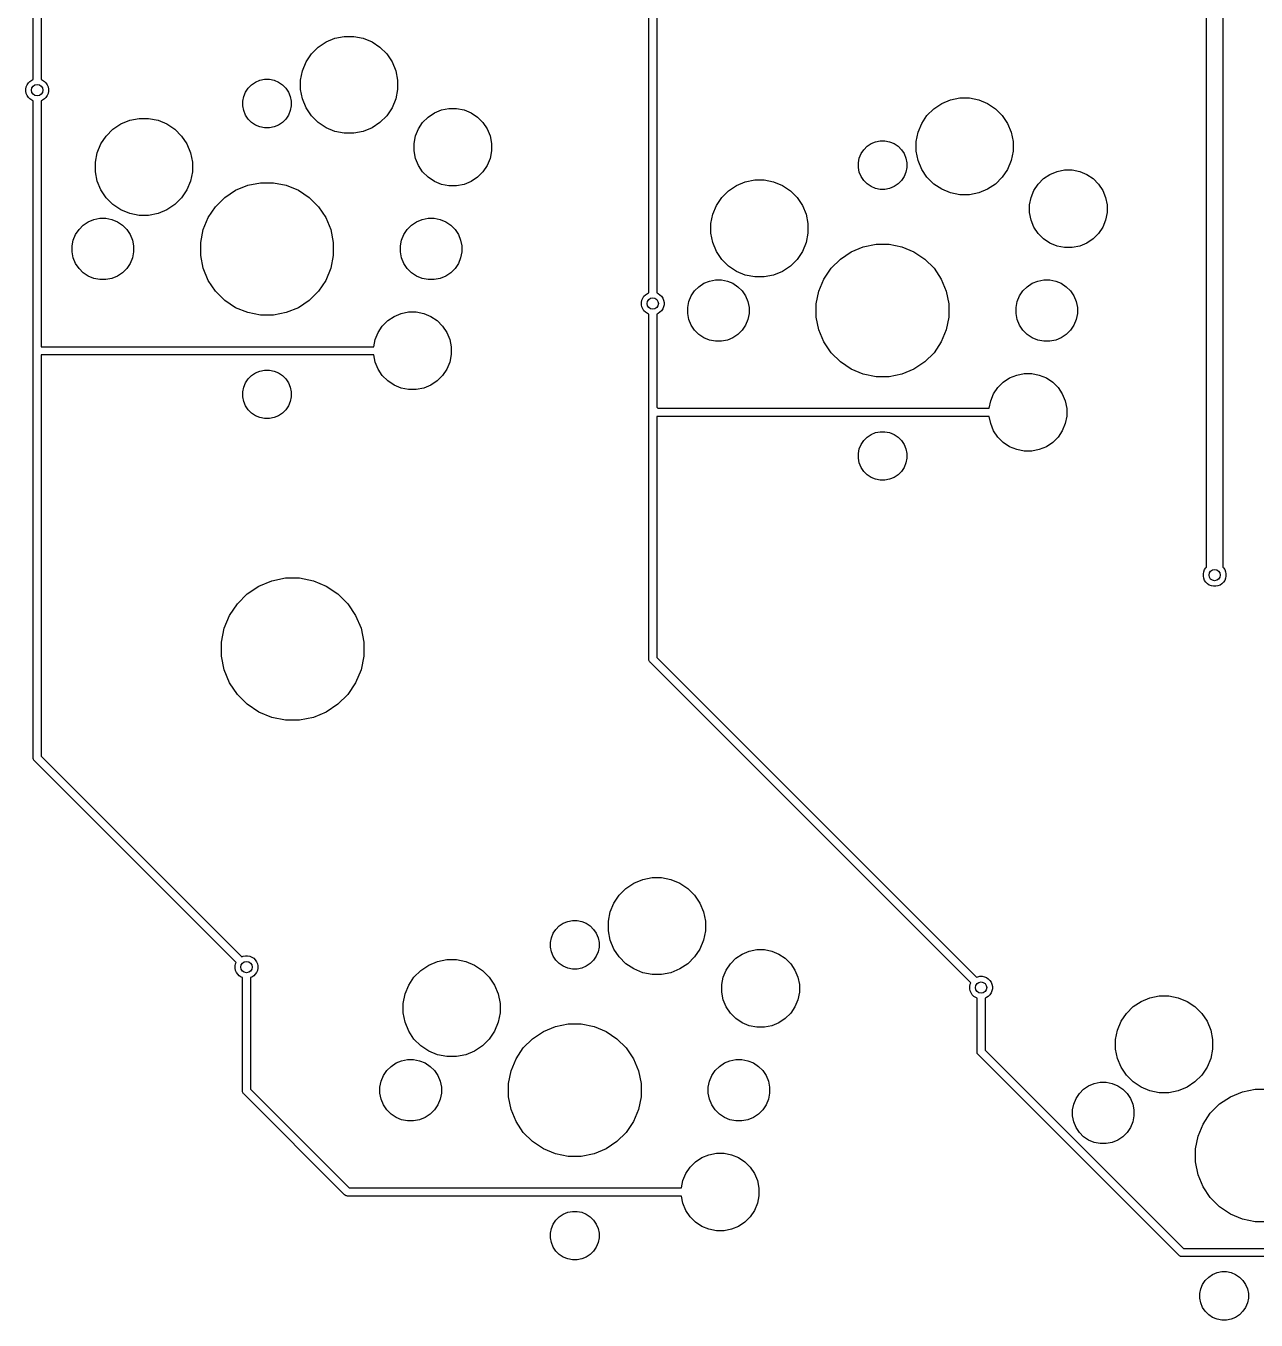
# Model space of a CAD drawing. Extents: x 70 to 347, y -163 to -55.
# Drawn here: x 267.94 to 306.01, y -153.88 to -113.82 of the extents above; entities that cross this region are included whole.
import ezdxf

# ---------------------------------------------------------------- set-up
doc = ezdxf.new("R2010")
doc.units = 0
doc.layers.add('BLACK', color=7, linetype='CONTINUOUS')

msp = doc.modelspace()

# ---------------------------------------------------------------- linework, layer by layer
at = {"layer": 'BLACK', "linetype": 'CONTINUOUS'}
for p, q in [((304.474, -130.572), (304.474, -82.8206)), ((304.974, -82.7293), (304.974, -130.572)), ((268.16, -115.484), (268.16, -104.857)), ((268.41, -104.951), (268.41, -115.484)), ((287.21, -122.088), (287.21, -106.762)), ((287.46, -106.856), (287.46, -122.088)), ((277.499, -114.204), (277.789, -114.146)), ((277.789, -114.146), (278.084, -114.146)), ((278.084, -114.146), (278.374, -114.204)), ((276.771, -114.69), (276.98, -114.481)), ((276.98, -114.481), (277.226, -114.317)), ((277.226, -114.317), (277.499, -114.204)), ((278.374, -114.204), (278.647, -114.317)), ((278.647, -114.317), (278.893, -114.481)), ((278.893, -114.481), (279.102, -114.69)), ((276.494, -115.209), (276.607, -114.936)), ((276.607, -114.936), (276.771, -114.69)), ((279.102, -114.69), (279.266, -114.936)), ((279.266, -114.936), (279.379, -115.209)), ((276.437, -115.498), (276.494, -115.209)), ((279.379, -115.209), (279.437, -115.498)), ((267.935, -115.777), (267.948, -115.709)), ((267.948, -115.709), (267.974, -115.646)), ((267.974, -115.646), (268.013, -115.588)), ((268.013, -115.588), (268.061, -115.539)), ((268.061, -115.539), (268.119, -115.501)), ((268.119, -115.501), (268.16, -115.484)), ((268.41, -115.484), (268.45, -115.501)), ((268.45, -115.501), (268.508, -115.539)), ((268.508, -115.539), (268.556, -115.588)), ((268.556, -115.588), (268.595, -115.646)), ((268.595, -115.646), (268.621, -115.709)), ((268.621, -115.709), (268.635, -115.777)), ((274.732, -115.871), (274.814, -115.748)), ((274.814, -115.748), (274.918, -115.644)), ((274.918, -115.644), (275.041, -115.562)), ((275.041, -115.562), (275.178, -115.505)), ((275.178, -115.505), (275.323, -115.476)), ((275.323, -115.476), (275.47, -115.476)), ((275.47, -115.476), (275.615, -115.505)), ((275.615, -115.505), (275.752, -115.562)), ((275.752, -115.562), (275.875, -115.644)), ((275.875, -115.644), (275.979, -115.748)), ((275.979, -115.748), (276.061, -115.871)), ((276.437, -115.794), (276.437, -115.498)), ((279.437, -115.498), (279.437, -115.794)), ((267.935, -115.846), (267.935, -115.777)), ((267.948, -115.913), (267.935, -115.846)), ((267.974, -115.977), (267.948, -115.913)), ((268.013, -116.034), (267.974, -115.977)), ((268.061, -116.083), (268.013, -116.034)), ((268.119, -116.121), (268.061, -116.083)), ((268.16, -116.138), (268.119, -116.121)), ((268.16, -123.895), (268.16, -116.138)), ((268.45, -116.121), (268.41, -116.138)), ((268.41, -116.138), (268.41, -123.751)), ((268.508, -116.083), (268.45, -116.121)), ((268.556, -116.034), (268.508, -116.083)), ((268.595, -115.977), (268.556, -116.034)), ((268.621, -115.913), (268.595, -115.977)), ((268.635, -115.846), (268.621, -115.913)), ((268.635, -115.777), (268.635, -115.846)), ((274.647, -116.152), (274.675, -116.007)), ((274.647, -116.3), (274.647, -116.152)), ((274.675, -116.007), (274.732, -115.871)), ((276.061, -115.871), (276.118, -116.007)), ((276.118, -116.007), (276.147, -116.152)), ((276.147, -116.152), (276.147, -116.3)), ((276.494, -116.084), (276.437, -115.794)), ((276.607, -116.357), (276.494, -116.084)), ((279.379, -116.084), (279.266, -116.357)), ((279.437, -115.794), (279.379, -116.084)), ((296.276, -116.222), (296.549, -116.109)), ((296.549, -116.109), (296.839, -116.051)), ((296.839, -116.051), (297.134, -116.051)), ((297.134, -116.051), (297.424, -116.109)), ((297.424, -116.109), (297.697, -116.222)), ((274.675, -116.445), (274.647, -116.3)), ((274.732, -116.581), (274.675, -116.445)), ((276.118, -116.445), (276.061, -116.581)), ((276.147, -116.3), (276.118, -116.445)), ((276.771, -116.602), (276.607, -116.357)), ((279.266, -116.357), (279.102, -116.602)), ((280.382, -116.644), (280.578, -116.513)), ((280.578, -116.513), (280.797, -116.422)), ((280.797, -116.422), (281.028, -116.376)), ((281.028, -116.376), (281.265, -116.376)), ((281.265, -116.376), (281.497, -116.422)), ((281.497, -116.422), (281.715, -116.513)), ((281.715, -116.513), (281.912, -116.644)), ((295.821, -116.595), (296.03, -116.386)), ((296.03, -116.386), (296.276, -116.222)), ((297.697, -116.222), (297.943, -116.386)), ((297.943, -116.386), (298.152, -116.595)), ((270.63, -117.021), (270.876, -116.857)), ((270.876, -116.857), (271.149, -116.744)), ((271.149, -116.744), (271.439, -116.686)), ((271.439, -116.686), (271.734, -116.686)), ((271.734, -116.686), (272.024, -116.744)), ((272.024, -116.744), (272.297, -116.857)), ((272.297, -116.857), (272.543, -117.021)), ((274.814, -116.704), (274.732, -116.581)), ((274.918, -116.809), (274.814, -116.704)), ((275.041, -116.891), (274.918, -116.809)), ((275.178, -116.947), (275.041, -116.891)), ((275.323, -116.976), (275.178, -116.947)), ((275.615, -116.947), (275.47, -116.976)), ((275.752, -116.891), (275.615, -116.947)), ((275.875, -116.809), (275.752, -116.891)), ((275.979, -116.704), (275.875, -116.809)), ((276.061, -116.581), (275.979, -116.704)), ((276.98, -116.811), (276.771, -116.602)), ((277.226, -116.975), (276.98, -116.811)), ((278.893, -116.811), (278.647, -116.975)), ((279.102, -116.602), (278.893, -116.811)), ((280.083, -117.008), (280.214, -116.811)), ((280.214, -116.811), (280.382, -116.644)), ((281.912, -116.644), (282.079, -116.811)), ((282.079, -116.811), (282.21, -117.008)), ((295.544, -117.114), (295.657, -116.841)), ((295.657, -116.841), (295.821, -116.595)), ((298.152, -116.595), (298.316, -116.841)), ((298.316, -116.841), (298.429, -117.114)), ((270.257, -117.476), (270.421, -117.23)), ((270.421, -117.23), (270.63, -117.021)), ((272.543, -117.021), (272.752, -117.23)), ((272.752, -117.23), (272.916, -117.476)), ((275.47, -116.976), (275.323, -116.976)), ((277.499, -117.089), (277.226, -116.975)), ((277.789, -117.146), (277.499, -117.089)), ((278.084, -117.146), (277.789, -117.146)), ((278.374, -117.089), (278.084, -117.146)), ((278.647, -116.975), (278.374, -117.089)), ((279.947, -117.458), (279.993, -117.226)), ((279.993, -117.226), (280.083, -117.008)), ((282.21, -117.008), (282.3, -117.226)), ((282.3, -117.226), (282.347, -117.458)), ((295.487, -117.403), (295.544, -117.114)), ((298.429, -117.114), (298.487, -117.403)), ((270.087, -118.038), (270.144, -117.749)), ((270.144, -117.749), (270.257, -117.476)), ((272.916, -117.476), (273.029, -117.749)), ((273.029, -117.749), (273.087, -118.038)), ((279.947, -117.694), (279.947, -117.458)), ((279.993, -117.926), (279.947, -117.694)), ((282.347, -117.694), (282.3, -117.926)), ((282.347, -117.458), (282.347, -117.694)), ((293.782, -117.776), (293.864, -117.653)), ((293.864, -117.653), (293.969, -117.549)), ((293.969, -117.549), (294.091, -117.467)), ((294.091, -117.467), (294.228, -117.41)), ((294.228, -117.41), (294.373, -117.381)), ((294.373, -117.381), (294.52, -117.381)), ((294.52, -117.381), (294.665, -117.41)), ((294.665, -117.41), (294.802, -117.467)), ((294.802, -117.467), (294.925, -117.549)), ((294.925, -117.549), (295.029, -117.653)), ((295.029, -117.653), (295.111, -117.776)), ((295.487, -117.699), (295.487, -117.403)), ((295.544, -117.989), (295.487, -117.699)), ((298.487, -117.699), (298.429, -117.989)), ((298.487, -117.403), (298.487, -117.699)), ((270.087, -118.334), (270.087, -118.038)), ((273.087, -118.038), (273.087, -118.334)), ((280.083, -118.145), (279.993, -117.926)), ((280.214, -118.341), (280.083, -118.145)), ((282.21, -118.145), (282.079, -118.341)), ((282.3, -117.926), (282.21, -118.145)), ((293.697, -118.057), (293.725, -117.912)), ((293.697, -118.205), (293.697, -118.057)), ((293.725, -117.912), (293.782, -117.776)), ((295.111, -117.776), (295.168, -117.912)), ((295.168, -117.912), (295.197, -118.057)), ((295.197, -118.057), (295.197, -118.205)), ((295.657, -118.262), (295.544, -117.989)), ((298.429, -117.989), (298.316, -118.262)), ((270.144, -118.624), (270.087, -118.334)), ((273.087, -118.334), (273.029, -118.624)), ((280.382, -118.508), (280.214, -118.341)), ((280.578, -118.64), (280.382, -118.508)), ((281.912, -118.508), (281.715, -118.64)), ((282.079, -118.341), (281.912, -118.508)), ((293.725, -118.35), (293.697, -118.205)), ((293.782, -118.486), (293.725, -118.35)), ((293.864, -118.609), (293.782, -118.486)), ((295.111, -118.486), (295.029, -118.609)), ((295.168, -118.35), (295.111, -118.486)), ((295.197, -118.205), (295.168, -118.35)), ((295.821, -118.507), (295.657, -118.262)), ((296.03, -118.716), (295.821, -118.507)), ((298.152, -118.507), (297.943, -118.716)), ((298.316, -118.262), (298.152, -118.507)), ((299.264, -118.716), (299.432, -118.549)), ((299.432, -118.549), (299.628, -118.418)), ((299.628, -118.418), (299.847, -118.327)), ((299.847, -118.327), (300.078, -118.281)), ((300.078, -118.281), (300.315, -118.281)), ((300.315, -118.281), (300.547, -118.327)), ((300.547, -118.327), (300.765, -118.418)), ((300.765, -118.418), (300.962, -118.549)), ((300.962, -118.549), (301.129, -118.716)), ((270.257, -118.897), (270.144, -118.624)), ((270.421, -119.142), (270.257, -118.897)), ((272.916, -118.897), (272.752, -119.142)), ((273.029, -118.624), (272.916, -118.897)), ((274.09, -119.134), (274.426, -118.91)), ((274.426, -118.91), (274.799, -118.755)), ((274.799, -118.755), (275.195, -118.676)), ((275.195, -118.676), (275.599, -118.676)), ((275.599, -118.676), (275.995, -118.755)), ((275.995, -118.755), (276.368, -118.91)), ((276.368, -118.91), (276.703, -119.134)), ((280.797, -118.73), (280.578, -118.64)), ((281.028, -118.776), (280.797, -118.73)), ((281.265, -118.776), (281.028, -118.776)), ((281.497, -118.73), (281.265, -118.776)), ((281.715, -118.64), (281.497, -118.73)), ((289.471, -119.135), (289.68, -118.926)), ((289.68, -118.926), (289.926, -118.762)), ((289.926, -118.762), (290.199, -118.649)), ((290.199, -118.649), (290.489, -118.591)), ((290.489, -118.591), (290.784, -118.591)), ((290.784, -118.591), (291.074, -118.649)), ((291.074, -118.649), (291.347, -118.762)), ((291.347, -118.762), (291.593, -118.926)), ((291.593, -118.926), (291.802, -119.135)), ((293.969, -118.714), (293.864, -118.609)), ((294.091, -118.796), (293.969, -118.714)), ((294.228, -118.852), (294.091, -118.796)), ((294.373, -118.881), (294.228, -118.852)), ((294.52, -118.881), (294.373, -118.881)), ((294.665, -118.852), (294.52, -118.881)), ((294.802, -118.796), (294.665, -118.852)), ((294.925, -118.714), (294.802, -118.796)), ((295.029, -118.609), (294.925, -118.714)), ((296.276, -118.88), (296.03, -118.716)), ((296.549, -118.994), (296.276, -118.88)), ((297.697, -118.88), (297.424, -118.994)), ((297.943, -118.716), (297.697, -118.88)), ((299.043, -119.131), (299.133, -118.913)), ((299.133, -118.913), (299.264, -118.716)), ((301.129, -118.716), (301.26, -118.913)), ((301.26, -118.913), (301.35, -119.131)), ((270.63, -119.351), (270.421, -119.142)), ((270.876, -119.515), (270.63, -119.351)), ((272.543, -119.351), (272.297, -119.515)), ((272.752, -119.142), (272.543, -119.351)), ((273.804, -119.419), (274.09, -119.134)), ((276.703, -119.134), (276.989, -119.419)), ((289.307, -119.381), (289.471, -119.135)), ((291.802, -119.135), (291.966, -119.381)), ((296.839, -119.051), (296.549, -118.994)), ((297.134, -119.051), (296.839, -119.051)), ((297.424, -118.994), (297.134, -119.051)), ((298.997, -119.363), (299.043, -119.131)), ((298.997, -119.599), (298.997, -119.363)), ((301.35, -119.131), (301.397, -119.363)), ((301.397, -119.363), (301.397, -119.599)), ((271.149, -119.629), (270.876, -119.515)), ((271.439, -119.686), (271.149, -119.629)), ((271.734, -119.686), (271.439, -119.686)), ((272.024, -119.629), (271.734, -119.686)), ((272.297, -119.515), (272.024, -119.629)), ((273.425, -120.128), (273.58, -119.755)), ((273.58, -119.755), (273.804, -119.419)), ((276.989, -119.419), (277.213, -119.755)), ((277.213, -119.755), (277.368, -120.128)), ((289.137, -119.943), (289.194, -119.654)), ((289.194, -119.654), (289.307, -119.381)), ((291.966, -119.381), (292.079, -119.654)), ((292.079, -119.654), (292.137, -119.943)), ((299.043, -119.831), (298.997, -119.599)), ((301.397, -119.599), (301.35, -119.831)), ((269.475, -120.276), (269.579, -120.121)), ((269.579, -120.121), (269.711, -119.988)), ((269.711, -119.988), (269.867, -119.884)), ((269.867, -119.884), (270.039, -119.813)), ((270.039, -119.813), (270.223, -119.776)), ((270.223, -119.776), (270.41, -119.776)), ((270.41, -119.776), (270.594, -119.813)), ((270.594, -119.813), (270.767, -119.884)), ((270.767, -119.884), (270.922, -119.988)), ((270.922, -119.988), (271.055, -120.121)), ((271.055, -120.121), (271.158, -120.276)), ((273.347, -120.524), (273.425, -120.128)), ((277.368, -120.128), (277.447, -120.524)), ((279.635, -120.276), (279.739, -120.121)), ((279.739, -120.121), (279.871, -119.988)), ((279.871, -119.988), (280.027, -119.884)), ((280.027, -119.884), (280.199, -119.813)), ((280.199, -119.813), (280.383, -119.776)), ((280.383, -119.776), (280.57, -119.776)), ((280.57, -119.776), (280.754, -119.813)), ((280.754, -119.813), (280.927, -119.884)), ((280.927, -119.884), (281.082, -119.988)), ((281.082, -119.988), (281.215, -120.121)), ((281.215, -120.121), (281.318, -120.276)), ((289.137, -120.239), (289.137, -119.943)), ((292.137, -119.943), (292.137, -120.239)), ((299.133, -120.05), (299.043, -119.831)), ((299.264, -120.246), (299.133, -120.05)), ((301.26, -120.05), (301.129, -120.246)), ((301.35, -119.831), (301.26, -120.05)), ((269.367, -120.633), (269.403, -120.449)), ((269.403, -120.449), (269.475, -120.276)), ((271.158, -120.276), (271.23, -120.449)), ((271.23, -120.449), (271.267, -120.633)), ((273.347, -120.928), (273.347, -120.524)), ((277.447, -120.524), (277.447, -120.928)), ((279.527, -120.633), (279.563, -120.449)), ((279.563, -120.449), (279.635, -120.276)), ((281.318, -120.276), (281.39, -120.449)), ((281.39, -120.449), (281.427, -120.633)), ((289.194, -120.529), (289.137, -120.239)), ((289.307, -120.802), (289.194, -120.529)), ((292.079, -120.529), (291.966, -120.802)), ((292.137, -120.239), (292.079, -120.529)), ((299.432, -120.413), (299.264, -120.246)), ((299.628, -120.545), (299.432, -120.413)), ((299.847, -120.635), (299.628, -120.545)), ((300.765, -120.545), (300.547, -120.635)), ((300.962, -120.413), (300.765, -120.545)), ((301.129, -120.246), (300.962, -120.413)), ((269.367, -120.82), (269.367, -120.633)), ((269.403, -121.003), (269.367, -120.82)), ((271.267, -120.82), (271.23, -121.003)), ((271.267, -120.633), (271.267, -120.82)), ((273.425, -121.324), (273.347, -120.928)), ((277.447, -120.928), (277.368, -121.324)), ((279.527, -120.82), (279.527, -120.633)), ((279.563, -121.003), (279.527, -120.82)), ((281.427, -120.82), (281.39, -121.003)), ((281.427, -120.633), (281.427, -120.82)), ((289.471, -121.047), (289.307, -120.802)), ((291.966, -120.802), (291.802, -121.047)), ((293.14, -121.039), (293.476, -120.815)), ((293.476, -120.815), (293.849, -120.66)), ((293.849, -120.66), (294.245, -120.581)), ((294.245, -120.581), (294.649, -120.581)), ((294.649, -120.581), (295.045, -120.66)), ((295.045, -120.66), (295.418, -120.815)), ((295.418, -120.815), (295.753, -121.039)), ((300.078, -120.681), (299.847, -120.635)), ((300.315, -120.681), (300.078, -120.681)), ((300.547, -120.635), (300.315, -120.681)), ((269.475, -121.176), (269.403, -121.003)), ((269.579, -121.332), (269.475, -121.176)), ((269.711, -121.464), (269.579, -121.332)), ((271.055, -121.332), (270.922, -121.464)), ((271.158, -121.176), (271.055, -121.332)), ((271.23, -121.003), (271.158, -121.176)), ((273.58, -121.697), (273.425, -121.324)), ((277.368, -121.324), (277.213, -121.697)), ((279.635, -121.176), (279.563, -121.003)), ((279.739, -121.332), (279.635, -121.176)), ((279.871, -121.464), (279.739, -121.332)), ((281.215, -121.332), (281.082, -121.464)), ((281.318, -121.176), (281.215, -121.332)), ((281.39, -121.003), (281.318, -121.176)), ((289.68, -121.256), (289.471, -121.047)), ((289.926, -121.42), (289.68, -121.256)), ((291.593, -121.256), (291.347, -121.42)), ((291.802, -121.047), (291.593, -121.256)), ((292.63, -121.66), (292.854, -121.324)), ((292.854, -121.324), (293.14, -121.039)), ((295.753, -121.039), (296.039, -121.324)), ((296.039, -121.324), (296.263, -121.66)), ((269.867, -121.568), (269.711, -121.464)), ((270.039, -121.64), (269.867, -121.568)), ((270.223, -121.676), (270.039, -121.64)), ((270.41, -121.676), (270.223, -121.676)), ((270.594, -121.64), (270.41, -121.676)), ((270.767, -121.568), (270.594, -121.64)), ((270.922, -121.464), (270.767, -121.568)), ((273.804, -122.033), (273.58, -121.697)), ((277.213, -121.697), (276.989, -122.033)), ((280.027, -121.568), (279.871, -121.464)), ((280.199, -121.64), (280.027, -121.568)), ((280.383, -121.676), (280.199, -121.64)), ((280.57, -121.676), (280.383, -121.676)), ((280.754, -121.64), (280.57, -121.676)), ((280.927, -121.568), (280.754, -121.64)), ((281.082, -121.464), (280.927, -121.568)), ((288.917, -121.789), (289.089, -121.718)), ((289.089, -121.718), (289.273, -121.681)), ((289.273, -121.681), (289.46, -121.681)), ((289.46, -121.681), (289.644, -121.718)), ((289.644, -121.718), (289.817, -121.789)), ((290.199, -121.534), (289.926, -121.42)), ((290.489, -121.591), (290.199, -121.534)), ((290.784, -121.591), (290.489, -121.591)), ((291.074, -121.534), (290.784, -121.591)), ((291.347, -121.42), (291.074, -121.534)), ((292.475, -122.033), (292.63, -121.66)), ((296.263, -121.66), (296.418, -122.033)), ((299.077, -121.789), (299.249, -121.718)), ((299.249, -121.718), (299.433, -121.681)), ((299.433, -121.681), (299.62, -121.681)), ((299.62, -121.681), (299.804, -121.718)), ((299.804, -121.718), (299.977, -121.789)), ((274.09, -122.319), (273.804, -122.033)), ((276.989, -122.033), (276.703, -122.319)), ((287.063, -122.192), (287.111, -122.143)), ((287.111, -122.143), (287.169, -122.105)), ((287.169, -122.105), (287.21, -122.088)), ((287.46, -122.088), (287.5, -122.105)), ((287.5, -122.105), (287.558, -122.143)), ((287.558, -122.143), (287.606, -122.192)), ((288.525, -122.181), (288.629, -122.026)), ((288.629, -122.026), (288.761, -121.893)), ((288.761, -121.893), (288.917, -121.789)), ((289.817, -121.789), (289.972, -121.893)), ((289.972, -121.893), (290.105, -122.026)), ((290.105, -122.026), (290.208, -122.181)), ((292.397, -122.429), (292.475, -122.033)), ((296.418, -122.033), (296.497, -122.429)), ((298.685, -122.181), (298.789, -122.026)), ((298.789, -122.026), (298.921, -121.893)), ((298.921, -121.893), (299.077, -121.789)), ((299.977, -121.789), (300.132, -121.893)), ((300.132, -121.893), (300.265, -122.026)), ((300.265, -122.026), (300.368, -122.181)), ((274.426, -122.543), (274.09, -122.319)), ((274.799, -122.697), (274.426, -122.543)), ((276.368, -122.543), (275.995, -122.697)), ((276.703, -122.319), (276.368, -122.543)), ((286.985, -122.381), (286.998, -122.313)), ((286.985, -122.45), (286.985, -122.381)), ((286.998, -122.517), (286.985, -122.45)), ((286.998, -122.313), (287.024, -122.25)), ((287.024, -122.581), (286.998, -122.517)), ((287.024, -122.25), (287.063, -122.192)), ((287.606, -122.192), (287.645, -122.25)), ((287.645, -122.25), (287.671, -122.313)), ((287.671, -122.517), (287.645, -122.581)), ((287.671, -122.313), (287.685, -122.381)), ((287.685, -122.45), (287.671, -122.517)), ((287.685, -122.381), (287.685, -122.45)), ((288.417, -122.538), (288.453, -122.354)), ((288.417, -122.725), (288.417, -122.538)), ((288.453, -122.354), (288.525, -122.181)), ((290.208, -122.181), (290.28, -122.354)), ((290.28, -122.354), (290.317, -122.538)), ((290.317, -122.538), (290.317, -122.725)), ((292.397, -122.833), (292.397, -122.429)), ((296.497, -122.429), (296.497, -122.833)), ((298.577, -122.538), (298.613, -122.354)), ((298.577, -122.725), (298.577, -122.538)), ((298.613, -122.354), (298.685, -122.181)), ((300.368, -122.181), (300.44, -122.354)), ((300.44, -122.354), (300.477, -122.538)), ((300.477, -122.538), (300.477, -122.725)), ((275.195, -122.776), (274.799, -122.697)), ((275.599, -122.776), (275.195, -122.776)), ((275.995, -122.697), (275.599, -122.776)), ((278.964, -123.111), (279.132, -122.944)), ((279.132, -122.944), (279.328, -122.813)), ((279.328, -122.813), (279.547, -122.722)), ((279.547, -122.722), (279.778, -122.676)), ((279.778, -122.676), (280.015, -122.676)), ((280.015, -122.676), (280.247, -122.722)), ((280.247, -122.722), (280.465, -122.813)), ((280.465, -122.813), (280.662, -122.944)), ((280.662, -122.944), (280.829, -123.111)), ((287.063, -122.638), (287.024, -122.581)), ((287.111, -122.687), (287.063, -122.638)), ((287.169, -122.725), (287.111, -122.687)), ((287.21, -122.742), (287.169, -122.725)), ((287.21, -125.673), (287.21, -122.742)), ((287.5, -122.725), (287.46, -122.742)), ((287.46, -122.742), (287.46, -125.627)), ((287.558, -122.687), (287.5, -122.725)), ((287.606, -122.638), (287.558, -122.687)), ((287.645, -122.581), (287.606, -122.638)), ((288.453, -122.908), (288.417, -122.725)), ((288.525, -123.081), (288.453, -122.908)), ((290.28, -122.908), (290.208, -123.081)), ((290.317, -122.725), (290.28, -122.908)), ((292.475, -123.229), (292.397, -122.833)), ((296.497, -122.833), (296.418, -123.229)), ((298.613, -122.908), (298.577, -122.725)), ((298.685, -123.081), (298.613, -122.908)), ((300.44, -122.908), (300.368, -123.081)), ((300.477, -122.725), (300.44, -122.908)), ((278.743, -123.526), (278.833, -123.308)), ((278.833, -123.308), (278.964, -123.111)), ((280.829, -123.111), (280.96, -123.308)), ((280.96, -123.308), (281.05, -123.526)), ((288.629, -123.237), (288.525, -123.081)), ((288.761, -123.369), (288.629, -123.237)), ((288.917, -123.473), (288.761, -123.369)), ((289.972, -123.369), (289.817, -123.473)), ((290.105, -123.237), (289.972, -123.369)), ((290.208, -123.081), (290.105, -123.237)), ((292.63, -123.602), (292.475, -123.229)), ((296.418, -123.229), (296.263, -123.602)), ((298.789, -123.237), (298.685, -123.081)), ((298.921, -123.369), (298.789, -123.237)), ((299.077, -123.473), (298.921, -123.369)), ((300.132, -123.369), (299.977, -123.473)), ((300.265, -123.237), (300.132, -123.369)), ((300.368, -123.081), (300.265, -123.237)), ((268.41, -123.751), (278.698, -123.751)), ((278.698, -123.751), (278.743, -123.526)), ((281.05, -123.526), (281.097, -123.758)), ((281.097, -123.758), (281.097, -123.994)), ((289.089, -123.545), (288.917, -123.473)), ((289.273, -123.581), (289.089, -123.545)), ((289.46, -123.581), (289.273, -123.581)), ((289.644, -123.545), (289.46, -123.581)), ((289.817, -123.473), (289.644, -123.545)), ((292.854, -123.938), (292.63, -123.602)), ((296.263, -123.602), (296.039, -123.938)), ((299.249, -123.545), (299.077, -123.473)), ((299.433, -123.581), (299.249, -123.545)), ((299.62, -123.581), (299.433, -123.581)), ((299.804, -123.545), (299.62, -123.581)), ((299.977, -123.473), (299.804, -123.545)), ((268.159, -123.901), (268.16, -123.895)), ((268.16, -123.907), (268.159, -123.901)), ((268.16, -123.895), (268.16, -123.895)), ((268.16, -123.895), (268.16, -123.895)), ((268.16, -136.468), (268.16, -123.907)), ((278.698, -124.001), (268.41, -124.001)), ((268.41, -124.001), (268.41, -136.422)), ((278.743, -124.226), (278.698, -124.001)), ((281.097, -123.994), (281.05, -124.226)), ((293.14, -124.224), (292.854, -123.938)), ((296.039, -123.938), (295.753, -124.224)), ((274.918, -124.644), (275.041, -124.562)), ((275.041, -124.562), (275.178, -124.505)), ((275.178, -124.505), (275.323, -124.476)), ((275.323, -124.476), (275.47, -124.476)), ((275.47, -124.476), (275.615, -124.505)), ((275.615, -124.505), (275.752, -124.562)), ((275.752, -124.562), (275.875, -124.644)), ((278.833, -124.445), (278.743, -124.226)), ((278.964, -124.641), (278.833, -124.445)), ((280.96, -124.445), (280.829, -124.641)), ((281.05, -124.226), (280.96, -124.445)), ((293.476, -124.448), (293.14, -124.224)), ((293.849, -124.602), (293.476, -124.448)), ((295.418, -124.448), (295.045, -124.602)), ((295.753, -124.224), (295.418, -124.448)), ((274.675, -125.007), (274.732, -124.871)), ((274.732, -124.871), (274.814, -124.748)), ((274.814, -124.748), (274.918, -124.644)), ((275.875, -124.644), (275.979, -124.748)), ((275.979, -124.748), (276.061, -124.871)), ((276.061, -124.871), (276.118, -125.007)), ((279.132, -124.808), (278.964, -124.641)), ((279.328, -124.94), (279.132, -124.808)), ((279.547, -125.03), (279.328, -124.94)), ((280.465, -124.94), (280.247, -125.03)), ((280.662, -124.808), (280.465, -124.94)), ((280.829, -124.641), (280.662, -124.808)), ((294.245, -124.681), (293.849, -124.602)), ((294.649, -124.681), (294.245, -124.681)), ((295.045, -124.602), (294.649, -124.681)), ((298.014, -125.016), (298.182, -124.849)), ((298.182, -124.849), (298.378, -124.718)), ((298.378, -124.718), (298.597, -124.627)), ((298.597, -124.627), (298.828, -124.581)), ((298.828, -124.581), (299.065, -124.581)), ((299.065, -124.581), (299.297, -124.627)), ((299.297, -124.627), (299.515, -124.718)), ((299.515, -124.718), (299.712, -124.849)), ((299.712, -124.849), (299.879, -125.016)), ((274.647, -125.152), (274.675, -125.007)), ((274.647, -125.3), (274.647, -125.152)), ((274.675, -125.445), (274.647, -125.3)), ((276.118, -125.007), (276.147, -125.152)), ((276.147, -125.3), (276.118, -125.445)), ((276.147, -125.152), (276.147, -125.3)), ((279.778, -125.076), (279.547, -125.03)), ((280.015, -125.076), (279.778, -125.076)), ((280.247, -125.03), (280.015, -125.076)), ((297.793, -125.431), (297.883, -125.213)), ((297.883, -125.213), (298.014, -125.016)), ((299.879, -125.016), (300.01, -125.213)), ((300.01, -125.213), (300.1, -125.431)), ((274.732, -125.581), (274.675, -125.445)), ((274.814, -125.704), (274.732, -125.581)), ((274.918, -125.809), (274.814, -125.704)), ((275.979, -125.704), (275.875, -125.809)), ((276.061, -125.581), (275.979, -125.704)), ((276.118, -125.445), (276.061, -125.581)), ((287.209, -125.679), (287.21, -125.673)), ((287.21, -125.685), (287.209, -125.679)), ((287.21, -125.673), (287.21, -125.673)), ((287.21, -125.673), (287.21, -125.673)), ((287.21, -133.42), (287.21, -125.685)), ((287.46, -125.627), (287.488, -125.656)), ((287.488, -125.656), (297.748, -125.656)), ((297.748, -125.656), (297.793, -125.431)), ((300.1, -125.431), (300.147, -125.663)), ((300.147, -125.663), (300.147, -125.899)), ((275.041, -125.891), (274.918, -125.809)), ((275.178, -125.947), (275.041, -125.891)), ((275.323, -125.976), (275.178, -125.947)), ((275.47, -125.976), (275.323, -125.976)), ((275.615, -125.947), (275.47, -125.976)), ((275.752, -125.891), (275.615, -125.947)), ((275.875, -125.809), (275.752, -125.891)), ((297.748, -125.906), (287.46, -125.906)), ((287.46, -125.906), (287.46, -133.374)), ((297.793, -126.131), (297.748, -125.906)), ((297.883, -126.35), (297.793, -126.131)), ((300.1, -126.131), (300.01, -126.35)), ((300.147, -125.899), (300.1, -126.131)), ((293.864, -126.653), (293.969, -126.549)), ((293.969, -126.549), (294.091, -126.467)), ((294.091, -126.467), (294.228, -126.41)), ((294.228, -126.41), (294.373, -126.381)), ((294.373, -126.381), (294.52, -126.381)), ((294.52, -126.381), (294.665, -126.41)), ((294.665, -126.41), (294.802, -126.467)), ((294.802, -126.467), (294.925, -126.549)), ((294.925, -126.549), (295.029, -126.653)), ((298.014, -126.546), (297.883, -126.35)), ((298.182, -126.713), (298.014, -126.546)), ((299.879, -126.546), (299.712, -126.713)), ((300.01, -126.35), (299.879, -126.546)), ((293.697, -127.057), (293.725, -126.912)), ((293.725, -126.912), (293.782, -126.776)), ((293.782, -126.776), (293.864, -126.653)), ((295.029, -126.653), (295.111, -126.776)), ((295.111, -126.776), (295.168, -126.912)), ((295.168, -126.912), (295.197, -127.057)), ((298.378, -126.845), (298.182, -126.713)), ((298.597, -126.935), (298.378, -126.845)), ((298.828, -126.981), (298.597, -126.935)), ((299.297, -126.935), (299.065, -126.981)), ((299.515, -126.845), (299.297, -126.935)), ((299.712, -126.713), (299.515, -126.845)), ((293.697, -127.205), (293.697, -127.057)), ((293.725, -127.35), (293.697, -127.205)), ((293.782, -127.486), (293.725, -127.35)), ((295.168, -127.35), (295.111, -127.486)), ((295.197, -127.205), (295.168, -127.35)), ((295.197, -127.057), (295.197, -127.205)), ((299.065, -126.981), (298.828, -126.981)), ((293.864, -127.609), (293.782, -127.486)), ((293.969, -127.714), (293.864, -127.609)), ((294.091, -127.796), (293.969, -127.714)), ((294.925, -127.714), (294.802, -127.796)), ((295.029, -127.609), (294.925, -127.714)), ((295.111, -127.486), (295.029, -127.609)), ((294.228, -127.852), (294.091, -127.796)), ((294.373, -127.881), (294.228, -127.852)), ((294.52, -127.881), (294.373, -127.881)), ((294.665, -127.852), (294.52, -127.881)), ((294.802, -127.796), (294.665, -127.852)), ((304.452, -130.594), (304.474, -130.572)), ((304.974, -130.572), (304.996, -130.594)), ((275.549, -130.993), (275.974, -130.909)), ((275.974, -130.909), (276.407, -130.909)), ((276.407, -130.909), (276.832, -130.993)), ((304.374, -130.783), (304.387, -130.715)), ((304.374, -130.851), (304.374, -130.783)), ((304.387, -130.919), (304.374, -130.851)), ((304.387, -130.715), (304.414, -130.651)), ((304.414, -130.983), (304.387, -130.919)), ((304.414, -130.651), (304.452, -130.594)), ((304.996, -130.594), (305.034, -130.651)), ((305.034, -130.651), (305.061, -130.715)), ((305.061, -130.919), (305.034, -130.983)), ((305.061, -130.715), (305.074, -130.783)), ((305.074, -130.851), (305.061, -130.919)), ((305.074, -130.783), (305.074, -130.851)), ((274.788, -131.4), (275.148, -131.159)), ((275.148, -131.159), (275.549, -130.993)), ((276.832, -130.993), (277.232, -131.159)), ((277.232, -131.159), (277.593, -131.4)), ((304.452, -131.04), (304.414, -130.983)), ((304.501, -131.089), (304.452, -131.04)), ((304.558, -131.127), (304.501, -131.089)), ((304.622, -131.154), (304.558, -131.127)), ((304.69, -131.167), (304.622, -131.154)), ((304.758, -131.167), (304.69, -131.167)), ((304.826, -131.154), (304.758, -131.167)), ((304.89, -131.127), (304.826, -131.154)), ((304.947, -131.089), (304.89, -131.127)), ((304.996, -131.04), (304.947, -131.089)), ((305.034, -130.983), (304.996, -131.04)), ((274.241, -132.067), (274.482, -131.706)), ((274.482, -131.706), (274.788, -131.4)), ((277.593, -131.4), (277.899, -131.706)), ((277.899, -131.706), (278.14, -132.067)), ((274.075, -132.467), (274.241, -132.067)), ((278.14, -132.067), (278.306, -132.467)), ((273.99, -132.892), (274.075, -132.467)), ((278.306, -132.467), (278.39, -132.892)), ((273.99, -133.325), (273.99, -132.892)), ((278.39, -132.892), (278.39, -133.325)), ((274.075, -133.75), (273.99, -133.325)), ((278.39, -133.325), (278.306, -133.75)), ((287.46, -133.374), (297.352, -143.267)), ((274.241, -134.151), (274.075, -133.75)), ((278.306, -133.75), (278.14, -134.151)), ((287.209, -133.426), (287.21, -133.42)), ((287.211, -133.451), (287.209, -133.426)), ((287.219, -133.474), (287.211, -133.451)), ((287.23, -133.496), (287.219, -133.474)), ((287.241, -133.509), (287.23, -133.496)), ((287.246, -133.515), (287.241, -133.509)), ((287.251, -133.519), (287.246, -133.515)), ((297.175, -143.443), (287.251, -133.519)), ((274.482, -134.511), (274.241, -134.151)), ((278.14, -134.151), (277.899, -134.511)), ((274.788, -134.818), (274.482, -134.511)), ((277.899, -134.511), (277.593, -134.818)), ((275.148, -135.058), (274.788, -134.818)), ((277.593, -134.818), (277.232, -135.058)), ((275.549, -135.224), (275.148, -135.058)), ((275.974, -135.309), (275.549, -135.224)), ((276.407, -135.309), (275.974, -135.309)), ((276.832, -135.224), (276.407, -135.309)), ((277.232, -135.058), (276.832, -135.224)), ((268.159, -136.474), (268.16, -136.468)), ((268.161, -136.499), (268.159, -136.474)), ((268.169, -136.522), (268.161, -136.499)), ((268.18, -136.544), (268.169, -136.522)), ((268.189, -136.555), (268.18, -136.544)), ((268.196, -136.563), (268.189, -136.555)), ((268.201, -136.567), (268.196, -136.563)), ((274.442, -142.808), (268.201, -136.567)), ((268.41, -136.422), (274.619, -142.632)), ((287.024, -140.239), (287.314, -140.181)), ((287.314, -140.181), (287.609, -140.181)), ((287.609, -140.181), (287.899, -140.239)), ((286.296, -140.725), (286.505, -140.516)), ((286.505, -140.516), (286.751, -140.352)), ((286.751, -140.352), (287.024, -140.239)), ((287.899, -140.239), (288.172, -140.352)), ((288.172, -140.352), (288.418, -140.516)), ((288.418, -140.516), (288.627, -140.725)), ((286.019, -141.244), (286.132, -140.971)), ((286.132, -140.971), (286.296, -140.725)), ((288.627, -140.725), (288.791, -140.971)), ((288.791, -140.971), (288.904, -141.244)), ((285.962, -141.533), (286.019, -141.244)), ((288.904, -141.244), (288.962, -141.533)), ((284.257, -141.906), (284.339, -141.783)), ((284.339, -141.783), (284.443, -141.679)), ((284.443, -141.679), (284.566, -141.597)), ((284.566, -141.597), (284.703, -141.54)), ((284.703, -141.54), (284.848, -141.511)), ((284.848, -141.511), (284.995, -141.511)), ((284.995, -141.511), (285.14, -141.54)), ((285.14, -141.54), (285.277, -141.597)), ((285.277, -141.597), (285.4, -141.679)), ((285.4, -141.679), (285.504, -141.783)), ((285.504, -141.783), (285.586, -141.906)), ((285.962, -141.829), (285.962, -141.533)), ((288.962, -141.533), (288.962, -141.829)), ((284.172, -142.187), (284.2, -142.042)), ((284.172, -142.335), (284.172, -142.187)), ((284.2, -142.042), (284.257, -141.906)), ((285.586, -141.906), (285.643, -142.042)), ((285.643, -142.042), (285.672, -142.187)), ((285.672, -142.187), (285.672, -142.335)), ((286.019, -142.119), (285.962, -141.829)), ((286.132, -142.392), (286.019, -142.119)), ((288.904, -142.119), (288.791, -142.392)), ((288.962, -141.829), (288.904, -142.119)), ((284.2, -142.48), (284.172, -142.335)), ((284.257, -142.616), (284.2, -142.48)), ((285.643, -142.48), (285.586, -142.616)), ((285.672, -142.335), (285.643, -142.48)), ((286.296, -142.637), (286.132, -142.392)), ((288.791, -142.392), (288.627, -142.637)), ((289.907, -142.679), (290.103, -142.548)), ((290.103, -142.548), (290.322, -142.457)), ((290.322, -142.457), (290.553, -142.411)), ((290.553, -142.411), (290.79, -142.411)), ((290.79, -142.411), (291.022, -142.457)), ((291.022, -142.457), (291.24, -142.548)), ((291.24, -142.548), (291.437, -142.679)), ((274.412, -142.917), (274.425, -142.849)), ((274.412, -142.986), (274.412, -142.917)), ((274.425, -143.053), (274.412, -142.986)), ((274.425, -142.849), (274.442, -142.808)), ((274.619, -142.632), (274.66, -142.615)), ((274.66, -142.615), (274.727, -142.601)), ((274.727, -142.601), (274.796, -142.601)), ((274.796, -142.601), (274.864, -142.615)), ((274.864, -142.615), (274.927, -142.641)), ((274.927, -142.641), (274.985, -142.679)), ((274.985, -142.679), (275.033, -142.728)), ((275.033, -142.728), (275.072, -142.785)), ((275.072, -142.785), (275.098, -142.849)), ((275.098, -142.849), (275.112, -142.917)), ((275.112, -142.986), (275.098, -143.053)), ((275.112, -142.917), (275.112, -142.986)), ((280.155, -143.056), (280.401, -142.892)), ((280.401, -142.892), (280.674, -142.779)), ((280.674, -142.779), (280.964, -142.721)), ((280.964, -142.721), (281.259, -142.721)), ((281.259, -142.721), (281.549, -142.779)), ((281.549, -142.779), (281.822, -142.892)), ((281.822, -142.892), (282.068, -143.056)), ((284.339, -142.739), (284.257, -142.616)), ((284.443, -142.844), (284.339, -142.739)), ((284.566, -142.926), (284.443, -142.844)), ((284.703, -142.982), (284.566, -142.926)), ((284.848, -143.011), (284.703, -142.982)), ((285.14, -142.982), (284.995, -143.011)), ((285.277, -142.926), (285.14, -142.982)), ((285.4, -142.844), (285.277, -142.926)), ((285.504, -142.739), (285.4, -142.844)), ((285.586, -142.616), (285.504, -142.739)), ((286.505, -142.846), (286.296, -142.637)), ((286.751, -143.01), (286.505, -142.846)), ((288.418, -142.846), (288.172, -143.01)), ((288.627, -142.637), (288.418, -142.846)), ((289.608, -143.043), (289.739, -142.846)), ((289.739, -142.846), (289.907, -142.679)), ((291.437, -142.679), (291.604, -142.846)), ((291.604, -142.846), (291.735, -143.043)), ((274.451, -143.117), (274.425, -143.053)), ((274.49, -143.174), (274.451, -143.117)), ((274.538, -143.223), (274.49, -143.174)), ((274.596, -143.261), (274.538, -143.223)), ((274.637, -143.278), (274.596, -143.261)), ((274.637, -146.777), (274.637, -143.278)), ((274.927, -143.261), (274.887, -143.278)), ((274.887, -143.278), (274.887, -146.732)), ((274.985, -143.223), (274.927, -143.261)), ((275.033, -143.174), (274.985, -143.223)), ((275.072, -143.117), (275.033, -143.174)), ((275.098, -143.053), (275.072, -143.117)), ((279.782, -143.511), (279.946, -143.265)), ((279.946, -143.265), (280.155, -143.056)), ((282.068, -143.056), (282.277, -143.265)), ((282.277, -143.265), (282.441, -143.511)), ((284.995, -143.011), (284.848, -143.011)), ((287.024, -143.124), (286.751, -143.01)), ((287.314, -143.181), (287.024, -143.124)), ((287.609, -143.181), (287.314, -143.181)), ((287.899, -143.124), (287.609, -143.181)), ((288.172, -143.01), (287.899, -143.124)), ((289.472, -143.493), (289.518, -143.261)), ((289.518, -143.261), (289.608, -143.043)), ((291.735, -143.043), (291.825, -143.261)), ((291.825, -143.261), (291.872, -143.493)), ((297.352, -143.267), (297.393, -143.25)), ((297.393, -143.25), (297.46, -143.236)), ((297.46, -143.236), (297.529, -143.236)), ((297.529, -143.236), (297.597, -143.25)), ((297.597, -143.25), (297.66, -143.276)), ((297.66, -143.276), (297.718, -143.314)), ((297.718, -143.314), (297.766, -143.363)), ((297.766, -143.363), (297.805, -143.42)), ((279.612, -144.073), (279.669, -143.784)), ((279.669, -143.784), (279.782, -143.511)), ((282.441, -143.511), (282.554, -143.784)), ((282.554, -143.784), (282.612, -144.073)), ((289.472, -143.729), (289.472, -143.493)), ((289.518, -143.961), (289.472, -143.729)), ((291.872, -143.729), (291.825, -143.961)), ((291.872, -143.493), (291.872, -143.729)), ((297.145, -143.552), (297.158, -143.484)), ((297.145, -143.621), (297.145, -143.552)), ((297.158, -143.688), (297.145, -143.621)), ((297.158, -143.484), (297.175, -143.443)), ((297.184, -143.752), (297.158, -143.688)), ((297.223, -143.809), (297.184, -143.752)), ((297.805, -143.752), (297.766, -143.809)), ((297.805, -143.42), (297.831, -143.484)), ((297.831, -143.688), (297.805, -143.752)), ((297.831, -143.484), (297.845, -143.552)), ((297.845, -143.621), (297.831, -143.688)), ((297.845, -143.552), (297.845, -143.621)), ((279.612, -144.369), (279.612, -144.073)), ((282.612, -144.073), (282.612, -144.369)), ((289.608, -144.18), (289.518, -143.961)), ((289.739, -144.376), (289.608, -144.18)), ((291.735, -144.18), (291.604, -144.376)), ((291.825, -143.961), (291.735, -144.18)), ((297.271, -143.858), (297.223, -143.809)), ((297.329, -143.896), (297.271, -143.858)), ((297.37, -143.913), (297.329, -143.896)), ((297.37, -145.567), (297.37, -143.913)), ((297.66, -143.896), (297.62, -143.913)), ((297.62, -143.913), (297.62, -145.521)), ((297.718, -143.858), (297.66, -143.896)), ((297.766, -143.809), (297.718, -143.858)), ((301.993, -144.385), (302.202, -144.176)), ((302.202, -144.176), (302.448, -144.012)), ((302.448, -144.012), (302.721, -143.899)), ((302.721, -143.899), (303.011, -143.841)), ((303.011, -143.841), (303.306, -143.841)), ((303.306, -143.841), (303.596, -143.899)), ((303.596, -143.899), (303.869, -144.012)), ((303.869, -144.012), (304.115, -144.176)), ((304.115, -144.176), (304.324, -144.385)), ((279.669, -144.659), (279.612, -144.369)), ((282.612, -144.369), (282.554, -144.659)), ((289.907, -144.543), (289.739, -144.376)), ((290.103, -144.675), (289.907, -144.543)), ((291.437, -144.543), (291.24, -144.675)), ((291.604, -144.376), (291.437, -144.543)), ((301.829, -144.63), (301.993, -144.385)), ((304.324, -144.385), (304.488, -144.63)), ((279.782, -144.932), (279.669, -144.659)), ((279.946, -145.177), (279.782, -144.932)), ((282.441, -144.932), (282.277, -145.177)), ((282.554, -144.659), (282.441, -144.932)), ((283.615, -145.169), (283.951, -144.945)), ((283.951, -144.945), (284.324, -144.79)), ((284.324, -144.79), (284.72, -144.711)), ((284.72, -144.711), (285.124, -144.711)), ((285.124, -144.711), (285.52, -144.79)), ((285.52, -144.79), (285.893, -144.945)), ((285.893, -144.945), (286.228, -145.169)), ((290.322, -144.765), (290.103, -144.675)), ((290.553, -144.811), (290.322, -144.765)), ((290.79, -144.811), (290.553, -144.811)), ((291.022, -144.765), (290.79, -144.811)), ((291.24, -144.675), (291.022, -144.765)), ((301.659, -145.193), (301.716, -144.903)), ((301.716, -144.903), (301.829, -144.63)), ((304.488, -144.63), (304.601, -144.903)), ((304.601, -144.903), (304.659, -145.193)), ((280.155, -145.386), (279.946, -145.177)), ((280.401, -145.55), (280.155, -145.386)), ((282.068, -145.386), (281.822, -145.55)), ((282.277, -145.177), (282.068, -145.386)), ((283.329, -145.454), (283.615, -145.169)), ((286.228, -145.169), (286.514, -145.454)), ((301.659, -145.489), (301.659, -145.193)), ((304.659, -145.193), (304.659, -145.489)), ((280.674, -145.664), (280.401, -145.55)), ((280.964, -145.721), (280.674, -145.664)), ((281.259, -145.721), (280.964, -145.721)), ((281.549, -145.664), (281.259, -145.721)), ((281.822, -145.55), (281.549, -145.664)), ((282.95, -146.163), (283.105, -145.79)), ((283.105, -145.79), (283.329, -145.454)), ((286.514, -145.454), (286.738, -145.79)), ((286.738, -145.79), (286.893, -146.163)), ((297.369, -145.573), (297.37, -145.567)), ((297.37, -145.579), (297.369, -145.573)), ((297.371, -145.597), (297.37, -145.579)), ((297.37, -145.579), (297.37, -145.579)), ((297.379, -145.621), (297.371, -145.597)), ((297.39, -145.643), (297.379, -145.621)), ((297.406, -145.662), (297.39, -145.643)), ((297.411, -145.666), (297.406, -145.662)), ((303.617, -151.872), (297.411, -145.666)), ((297.62, -145.521), (303.761, -151.663)), ((301.716, -145.778), (301.659, -145.489)), ((301.829, -146.051), (301.716, -145.778)), ((304.601, -145.778), (304.488, -146.051)), ((304.659, -145.489), (304.601, -145.778)), ((279, -146.311), (279.104, -146.156)), ((279.104, -146.156), (279.236, -146.023)), ((279.236, -146.023), (279.392, -145.919)), ((279.392, -145.919), (279.564, -145.848)), ((279.564, -145.848), (279.748, -145.811)), ((279.748, -145.811), (279.935, -145.811)), ((279.935, -145.811), (280.119, -145.848)), ((280.119, -145.848), (280.292, -145.919)), ((280.292, -145.919), (280.447, -146.023)), ((280.447, -146.023), (280.58, -146.156)), ((280.58, -146.156), (280.683, -146.311)), ((282.872, -146.559), (282.95, -146.163)), ((286.893, -146.163), (286.972, -146.559)), ((289.16, -146.311), (289.264, -146.156)), ((289.264, -146.156), (289.396, -146.023)), ((289.396, -146.023), (289.552, -145.919)), ((289.552, -145.919), (289.724, -145.848)), ((289.724, -145.848), (289.908, -145.811)), ((289.908, -145.811), (290.095, -145.811)), ((290.095, -145.811), (290.279, -145.848)), ((290.279, -145.848), (290.452, -145.919)), ((290.452, -145.919), (290.607, -146.023)), ((290.607, -146.023), (290.74, -146.156)), ((290.74, -146.156), (290.843, -146.311)), ((301.993, -146.297), (301.829, -146.051)), ((304.488, -146.051), (304.324, -146.297)), ((278.892, -146.668), (278.928, -146.484)), ((278.928, -146.484), (279, -146.311)), ((280.683, -146.311), (280.755, -146.484)), ((280.755, -146.484), (280.792, -146.668)), ((282.872, -146.963), (282.872, -146.559)), ((286.972, -146.559), (286.972, -146.963)), ((289.052, -146.668), (289.088, -146.484)), ((289.088, -146.484), (289.16, -146.311)), ((290.843, -146.311), (290.915, -146.484)), ((290.915, -146.484), (290.952, -146.668)), ((300.824, -146.624), (300.997, -146.552)), ((300.997, -146.552), (301.181, -146.516)), ((301.181, -146.516), (301.368, -146.516)), ((301.368, -146.516), (301.552, -146.552)), ((301.552, -146.552), (301.724, -146.624)), ((302.202, -146.506), (301.993, -146.297)), ((302.448, -146.67), (302.202, -146.506)), ((304.115, -146.506), (303.869, -146.67)), ((304.324, -146.297), (304.115, -146.506)), ((274.636, -146.783), (274.637, -146.777)), ((274.637, -146.79), (274.636, -146.783)), ((274.638, -146.808), (274.637, -146.79)), ((274.637, -146.79), (274.637, -146.79)), ((274.646, -146.832), (274.638, -146.808)), ((274.657, -146.853), (274.646, -146.832)), ((274.673, -146.872), (274.657, -146.853)), ((274.678, -146.876), (274.673, -146.872)), ((277.797, -149.995), (274.678, -146.876)), ((274.887, -146.732), (277.941, -149.786)), ((278.892, -146.855), (278.892, -146.668)), ((278.928, -147.038), (278.892, -146.855)), ((280.792, -146.855), (280.755, -147.038)), ((280.792, -146.668), (280.792, -146.855)), ((282.95, -147.359), (282.872, -146.963)), ((286.972, -146.963), (286.893, -147.359)), ((289.052, -146.855), (289.052, -146.668)), ((289.088, -147.038), (289.052, -146.855)), ((290.952, -146.855), (290.915, -147.038)), ((290.952, -146.668), (290.952, -146.855)), ((300.433, -147.016), (300.537, -146.86)), ((300.537, -146.86), (300.669, -146.728)), ((300.669, -146.728), (300.824, -146.624)), ((301.724, -146.624), (301.88, -146.728)), ((301.88, -146.728), (302.012, -146.86)), ((302.012, -146.86), (302.116, -147.016)), ((302.721, -146.783), (302.448, -146.67)), ((303.011, -146.841), (302.721, -146.783)), ((303.306, -146.841), (303.011, -146.841)), ((303.596, -146.783), (303.306, -146.841)), ((303.869, -146.67), (303.596, -146.783)), ((304.875, -147.188), (305.21, -146.964)), ((305.21, -146.964), (305.583, -146.809)), ((305.583, -146.809), (305.979, -146.731)), ((305.979, -146.731), (306.383, -146.731)), ((279, -147.211), (278.928, -147.038)), ((279.104, -147.367), (279, -147.211)), ((279.236, -147.499), (279.104, -147.367)), ((280.58, -147.367), (280.447, -147.499)), ((280.683, -147.211), (280.58, -147.367)), ((280.755, -147.038), (280.683, -147.211)), ((283.105, -147.732), (282.95, -147.359)), ((286.893, -147.359), (286.738, -147.732)), ((289.16, -147.211), (289.088, -147.038)), ((289.264, -147.367), (289.16, -147.211)), ((289.396, -147.499), (289.264, -147.367)), ((290.74, -147.367), (290.607, -147.499)), ((290.843, -147.211), (290.74, -147.367)), ((290.915, -147.038), (290.843, -147.211)), ((300.324, -147.372), (300.361, -147.189)), ((300.324, -147.559), (300.324, -147.372)), ((300.361, -147.189), (300.433, -147.016)), ((302.116, -147.016), (302.188, -147.189)), ((302.188, -147.189), (302.224, -147.372)), ((302.224, -147.372), (302.224, -147.559)), ((304.589, -147.474), (304.875, -147.188)), ((279.392, -147.603), (279.236, -147.499)), ((279.564, -147.675), (279.392, -147.603)), ((279.748, -147.711), (279.564, -147.675)), ((279.935, -147.711), (279.748, -147.711)), ((280.119, -147.675), (279.935, -147.711)), ((280.292, -147.603), (280.119, -147.675)), ((280.447, -147.499), (280.292, -147.603)), ((283.329, -148.068), (283.105, -147.732)), ((286.738, -147.732), (286.514, -148.068)), ((289.552, -147.603), (289.396, -147.499)), ((289.724, -147.675), (289.552, -147.603)), ((289.908, -147.711), (289.724, -147.675)), ((290.095, -147.711), (289.908, -147.711)), ((290.279, -147.675), (290.095, -147.711)), ((290.452, -147.603), (290.279, -147.675)), ((290.607, -147.499), (290.452, -147.603)), ((300.361, -147.743), (300.324, -147.559)), ((300.433, -147.916), (300.361, -147.743)), ((302.188, -147.743), (302.116, -147.916)), ((302.224, -147.559), (302.188, -147.743)), ((304.365, -147.809), (304.589, -147.474)), ((283.615, -148.354), (283.329, -148.068)), ((286.514, -148.068), (286.228, -148.354)), ((300.537, -148.071), (300.433, -147.916)), ((300.669, -148.204), (300.537, -148.071)), ((302.012, -148.071), (301.88, -148.204)), ((302.116, -147.916), (302.012, -148.071)), ((304.131, -148.579), (304.21, -148.183)), ((304.21, -148.183), (304.365, -147.809)), ((283.951, -148.578), (283.615, -148.354)), ((284.324, -148.732), (283.951, -148.578)), ((285.893, -148.578), (285.52, -148.732)), ((286.228, -148.354), (285.893, -148.578)), ((300.824, -148.308), (300.669, -148.204)), ((300.997, -148.379), (300.824, -148.308)), ((301.181, -148.416), (300.997, -148.379)), ((301.368, -148.416), (301.181, -148.416)), ((301.552, -148.379), (301.368, -148.416)), ((301.724, -148.308), (301.552, -148.379)), ((301.88, -148.204), (301.724, -148.308)), ((304.131, -148.982), (304.131, -148.579)), ((284.72, -148.811), (284.324, -148.732)), ((285.124, -148.811), (284.72, -148.811)), ((285.52, -148.732), (285.124, -148.811)), ((288.489, -149.146), (288.657, -148.979)), ((288.657, -148.979), (288.853, -148.848)), ((288.853, -148.848), (289.072, -148.757)), ((289.072, -148.757), (289.303, -148.711)), ((289.303, -148.711), (289.54, -148.711)), ((289.54, -148.711), (289.772, -148.757)), ((289.772, -148.757), (289.99, -148.848)), ((289.99, -148.848), (290.187, -148.979)), ((290.187, -148.979), (290.354, -149.146)), ((304.21, -149.378), (304.131, -148.982)), ((288.268, -149.561), (288.358, -149.343)), ((288.358, -149.343), (288.489, -149.146)), ((290.354, -149.146), (290.485, -149.343)), ((290.485, -149.343), (290.575, -149.561)), ((304.365, -149.752), (304.21, -149.378)), ((277.941, -149.786), (288.223, -149.786)), ((288.223, -149.786), (288.268, -149.561)), ((290.575, -149.561), (290.622, -149.793)), ((290.622, -149.793), (290.622, -150.029)), ((304.589, -150.087), (304.365, -149.752)), ((277.801, -150), (277.797, -149.995)), ((277.805, -150.004), (277.801, -150)), ((277.82, -150.016), (277.805, -150.004)), ((277.805, -150.004), (277.805, -150.004)), ((277.834, -150.024), (277.82, -150.016)), ((277.841, -150.027), (277.834, -150.024)), ((277.865, -150.034), (277.841, -150.027)), ((277.883, -150.036), (277.865, -150.034)), ((277.889, -150.037), (277.883, -150.036)), ((277.883, -150.036), (277.883, -150.036)), ((277.895, -150.036), (277.889, -150.037)), ((288.223, -150.036), (277.895, -150.036)), ((288.268, -150.261), (288.223, -150.036)), ((290.622, -150.029), (290.575, -150.261)), ((304.875, -150.373), (304.589, -150.087)), ((284.443, -150.679), (284.566, -150.597)), ((284.566, -150.597), (284.703, -150.54)), ((284.703, -150.54), (284.848, -150.511)), ((284.848, -150.511), (284.995, -150.511)), ((284.995, -150.511), (285.14, -150.54)), ((285.14, -150.54), (285.277, -150.597)), ((285.277, -150.597), (285.4, -150.679)), ((288.358, -150.48), (288.268, -150.261)), ((288.489, -150.676), (288.358, -150.48)), ((290.485, -150.48), (290.354, -150.676)), ((290.575, -150.261), (290.485, -150.48)), ((305.21, -150.597), (304.875, -150.373)), ((305.583, -150.752), (305.21, -150.597)), ((284.2, -151.042), (284.257, -150.906)), ((284.257, -150.906), (284.339, -150.783)), ((284.339, -150.783), (284.443, -150.679)), ((285.4, -150.679), (285.504, -150.783)), ((285.504, -150.783), (285.586, -150.906)), ((285.586, -150.906), (285.643, -151.042)), ((288.657, -150.843), (288.489, -150.676)), ((288.853, -150.975), (288.657, -150.843)), ((289.072, -151.065), (288.853, -150.975)), ((289.99, -150.975), (289.772, -151.065)), ((290.187, -150.843), (289.99, -150.975)), ((290.354, -150.676), (290.187, -150.843)), ((305.979, -150.831), (305.583, -150.752)), ((306.383, -150.831), (305.979, -150.831)), ((284.172, -151.187), (284.2, -151.042)), ((284.172, -151.335), (284.172, -151.187)), ((284.2, -151.48), (284.172, -151.335)), ((285.643, -151.042), (285.672, -151.187)), ((285.672, -151.335), (285.643, -151.48)), ((285.672, -151.187), (285.672, -151.335)), ((289.303, -151.111), (289.072, -151.065)), ((289.54, -151.111), (289.303, -151.111)), ((289.772, -151.065), (289.54, -151.111)), ((284.257, -151.616), (284.2, -151.48)), ((284.339, -151.739), (284.257, -151.616)), ((284.443, -151.844), (284.339, -151.739)), ((285.504, -151.739), (285.4, -151.844)), ((285.586, -151.616), (285.504, -151.739)), ((285.643, -151.48), (285.586, -151.616)), ((303.761, -151.663), (308.507, -151.663)), ((284.566, -151.926), (284.443, -151.844)), ((284.703, -151.982), (284.566, -151.926)), ((284.848, -152.011), (284.703, -151.982)), ((284.995, -152.011), (284.848, -152.011)), ((285.14, -151.982), (284.995, -152.011)), ((285.277, -151.926), (285.14, -151.982)), ((285.4, -151.844), (285.277, -151.926)), ((303.621, -151.877), (303.617, -151.872)), ((303.626, -151.881), (303.621, -151.877)), ((303.64, -151.892), (303.626, -151.881)), ((303.653, -151.899), (303.64, -151.892)), ((303.662, -151.904), (303.653, -151.899)), ((303.685, -151.911), (303.662, -151.904)), ((303.704, -151.913), (303.685, -151.911)), ((303.71, -151.913), (303.704, -151.913)), ((303.704, -151.913), (303.704, -151.913)), ((303.716, -151.913), (303.71, -151.913)), ((308.461, -151.913), (303.716, -151.913)), ((304.434, -152.649), (304.539, -152.545)), ((304.539, -152.545), (304.661, -152.463)), ((304.661, -152.463), (304.798, -152.406)), ((304.798, -152.406), (304.943, -152.377)), ((304.943, -152.377), (305.091, -152.377)), ((305.091, -152.377), (305.235, -152.406)), ((305.235, -152.406), (305.372, -152.463)), ((305.372, -152.463), (305.495, -152.545)), ((305.495, -152.545), (305.599, -152.649)), ((304.267, -153.053), (304.296, -152.908)), ((304.296, -152.908), (304.352, -152.772)), ((304.352, -152.772), (304.434, -152.649)), ((305.599, -152.649), (305.681, -152.772)), ((305.681, -152.772), (305.738, -152.908)), ((305.738, -152.908), (305.767, -153.053)), ((304.267, -153.201), (304.267, -153.053)), ((304.296, -153.346), (304.267, -153.201)), ((304.352, -153.482), (304.296, -153.346)), ((305.738, -153.346), (305.681, -153.482)), ((305.767, -153.201), (305.738, -153.346)), ((305.767, -153.053), (305.767, -153.201)), ((304.434, -153.605), (304.352, -153.482)), ((304.539, -153.71), (304.434, -153.605)), ((304.661, -153.792), (304.539, -153.71)), ((304.798, -153.848), (304.661, -153.792)), ((305.372, -153.792), (305.235, -153.848)), ((305.495, -153.71), (305.372, -153.792)), ((305.599, -153.605), (305.495, -153.71)), ((305.681, -153.482), (305.599, -153.605)), ((304.943, -153.877), (304.798, -153.848)), ((305.091, -153.877), (304.943, -153.877)), ((305.235, -153.848), (305.091, -153.877))]:
    msp.add_line(p, q, dxfattribs=at)
at = {"layer": 'BLACK'}
for centre in [(268.285, -115.811), (287.335, -122.415), (304.724, -130.817), (274.762, -142.951), (297.495, -143.586)]:
    msp.add_circle(centre, 0.175, dxfattribs=at)

doc.saveas('drawing.dxf')
